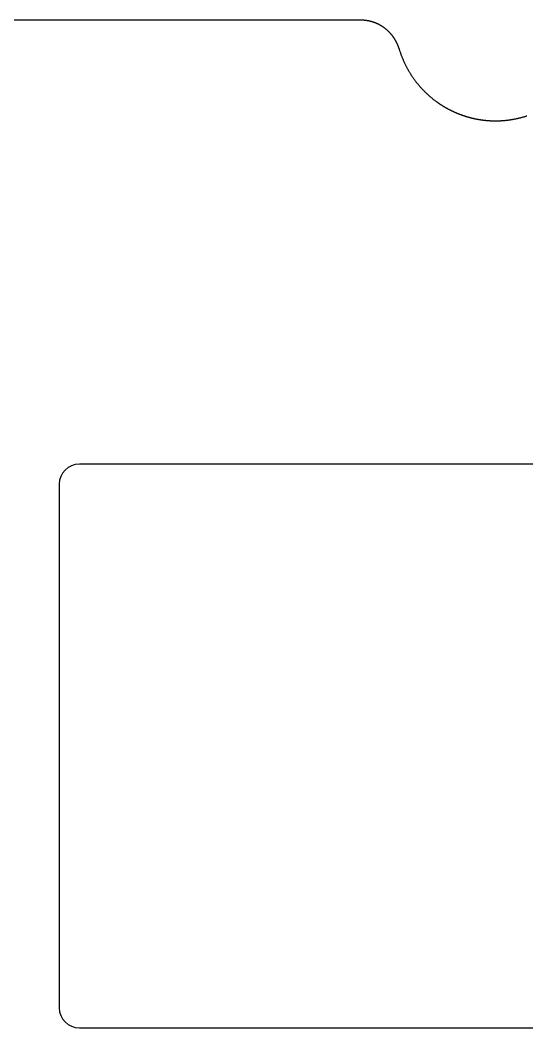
# Model space of a CAD drawing. Header units: millimetres. Extents: x -10 to 277, y -95 to 18.
# Drawn here: x 239.38 to 251.96, y -7 to 18.03 of the extents above; entities that cross this region are included whole.
import ezdxf

# ---------------------------------------------------------------- set-up
doc = ezdxf.new("R2010")
doc.units = ezdxf.units.MM
doc.header["$MEASUREMENT"] = 0
doc.layers.get('0').update_dxf_attribs({"linetype": 'CONTINUOUS'})
doc.layers.add('Edge.Cuts', color=53, linetype='CONTINUOUS')

msp = doc.modelspace()

# ---------------------------------------------------------------- linework, layer by layer
msp.add_lwpolyline([(240.35, 6.5), (240.35, -6.5, 0.414212391), (240.85, -7), (254.45, -7, 0.414213562), (254.95, -6.5), (254.95, 6.5, 0.414213562), (254.45, 7), (240.85, 7, 0.414212391)], format="xyb", close=True)
at = {"layer": 'Edge.Cuts', "linetype": 'Continuous'}
for p, q in [((247.8334, 18.026), (228.675, 18.026)), ((247.83551, 18.025998), (247.8334, 18.026)), ((247.840006, 18.025978), (247.83551, 18.025998)), ((247.844498, 18.025939), (247.840006, 18.025978)), ((247.848991, 18.02588), (247.844498, 18.025939)), ((247.85348, 18.0258), (247.848991, 18.02588)), ((247.857971, 18.025701), (247.85348, 18.0258)), ((247.862457, 18.025581), (247.857971, 18.025701)), ((247.866944, 18.025442), (247.862457, 18.025581)), ((247.871426, 18.025283), (247.866944, 18.025442)), ((247.87591, 18.025103), (247.871426, 18.025283)), ((247.880389, 18.024904), (247.87591, 18.025103)), ((247.884868, 18.024685), (247.880389, 18.024904)), ((247.889344, 18.024446), (247.884868, 18.024685)), ((247.893819, 18.024186), (247.889344, 18.024446)), ((247.898291, 18.023907), (247.893819, 18.024186)), ((247.902762, 18.023608), (247.898291, 18.023907)), ((247.907229, 18.023289), (247.902762, 18.023608)), ((247.911696, 18.022951), (247.907229, 18.023289)), ((247.916159, 18.022592), (247.911696, 18.022951)), ((247.920621, 18.022213), (247.916159, 18.022592)), ((247.925079, 18.021815), (247.920621, 18.022213)), ((247.929536, 18.021396), (247.925079, 18.021815)), ((247.933989, 18.020958), (247.929536, 18.021396)), ((247.938441, 18.0205), (247.933989, 18.020958)), ((247.942888, 18.020022), (247.938441, 18.0205)), ((247.947335, 18.019524), (247.942888, 18.020022)), ((247.951777, 18.019007), (247.947335, 18.019524)), ((247.956218, 18.018469), (247.951777, 18.019007)), ((247.960654, 18.017912), (247.956218, 18.018469)), ((247.965089, 18.017335), (247.960654, 18.017912)), ((247.969519, 18.016738), (247.965089, 18.017335)), ((247.973948, 18.016122), (247.969519, 18.016738)), ((247.978371, 18.015485), (247.973948, 18.016122)), ((247.982794, 18.014829), (247.978371, 18.015485)), ((247.987211, 18.014153), (247.982794, 18.014829)), ((247.991626, 18.013458), (247.987211, 18.014153)), ((247.996036, 18.012743), (247.991626, 18.013458)), ((248.000445, 18.012007), (247.996036, 18.012743)), ((248.004848, 18.011253), (248.000445, 18.012007)), ((248.009249, 18.010478), (248.004848, 18.011253)), ((248.013645, 18.009684), (248.009249, 18.010478)), ((248.018038, 18.008871), (248.013645, 18.009684)), ((248.022426, 18.008037), (248.018038, 18.008871)), ((248.026812, 18.007184), (248.022426, 18.008037)), ((248.031192, 18.006312), (248.026812, 18.007184)), ((248.03557, 18.00542), (248.031192, 18.006312)), ((248.039941, 18.004508), (248.03557, 18.00542)), ((248.044311, 18.003576), (248.039941, 18.004508)), ((248.048674, 18.002626), (248.044311, 18.003576)), ((248.053034, 18.001655), (248.048674, 18.002626)), ((248.057388, 18.000666), (248.053034, 18.001655)), ((248.06174, 17.999656), (248.057388, 18.000666)), ((248.066085, 17.998627), (248.06174, 17.999656)), ((248.070427, 17.997579), (248.066085, 17.998627)), ((248.074763, 17.996511), (248.070427, 17.997579)), ((248.079095, 17.995424), (248.074763, 17.996511)), ((248.083421, 17.994317), (248.079095, 17.995424)), ((248.087744, 17.993191), (248.083421, 17.994317)), ((248.09206, 17.992046), (248.087744, 17.993191)), ((248.096372, 17.990881), (248.09206, 17.992046)), ((248.100678, 17.989697), (248.096372, 17.990881)), ((248.10498, 17.988494), (248.100678, 17.989697)), ((248.109275, 17.987271), (248.10498, 17.988494)), ((248.113566, 17.986029), (248.109275, 17.987271)), ((248.11785, 17.984768), (248.113566, 17.986029)), ((248.12213, 17.983488), (248.11785, 17.984768)), ((248.126403, 17.982188), (248.12213, 17.983488)), ((248.130672, 17.980869), (248.126403, 17.982188)), ((248.134933, 17.979532), (248.130672, 17.980869)), ((248.13919, 17.978175), (248.134933, 17.979532)), ((248.143439, 17.976799), (248.13919, 17.978175)), ((248.147684, 17.975403), (248.143439, 17.976799)), ((248.151921, 17.973989), (248.147684, 17.975403)), ((248.156153, 17.972556), (248.151921, 17.973989)), ((248.160378, 17.971104), (248.156153, 17.972556)), ((248.164598, 17.969632), (248.160378, 17.971104)), ((248.16881, 17.968143), (248.164598, 17.969632)), ((248.173016, 17.966633), (248.16881, 17.968143)), ((248.177215, 17.965105), (248.173016, 17.966633)), ((248.181409, 17.963558), (248.177215, 17.965105)), ((248.185594, 17.961993), (248.181409, 17.963558)), ((248.189773, 17.960408), (248.185594, 17.961993)), ((248.193945, 17.958805), (248.189773, 17.960408)), ((248.198111, 17.957183), (248.193945, 17.958805)), ((248.202268, 17.955543), (248.198111, 17.957183)), ((248.206419, 17.953883), (248.202268, 17.955543)), ((248.210562, 17.952205), (248.206419, 17.953883)), ((248.214699, 17.950508), (248.210562, 17.952205)), ((248.218827, 17.948794), (248.214699, 17.950508)), ((248.222949, 17.94706), (248.218827, 17.948794)), ((248.227062, 17.945307), (248.222949, 17.94706)), ((248.231169, 17.943536), (248.227062, 17.945307)), ((248.235266, 17.941748), (248.231169, 17.943536)), ((248.239357, 17.93994), (248.235266, 17.941748)), ((248.243439, 17.938114), (248.239357, 17.93994)), ((248.247514, 17.936269), (248.243439, 17.938114)), ((248.25158, 17.934407), (248.247514, 17.936269)), ((248.255639, 17.932526), (248.25158, 17.934407)), ((248.259688, 17.930627), (248.255639, 17.932526)), ((248.26373, 17.928709), (248.259688, 17.930627)), ((248.267763, 17.926774), (248.26373, 17.928709)), ((248.271788, 17.92482), (248.267763, 17.926774)), ((248.275804, 17.922849), (248.271788, 17.92482)), ((248.279811, 17.920859), (248.275804, 17.922849)), ((248.28381, 17.918852), (248.279811, 17.920859)), ((248.2878, 17.916826), (248.28381, 17.918852)), ((248.29178, 17.914782), (248.2878, 17.916826)), ((248.295753, 17.912721), (248.29178, 17.914782)), ((248.299715, 17.910642), (248.295753, 17.912721)), ((248.303669, 17.908545), (248.299715, 17.910642)), ((248.307613, 17.90643), (248.303669, 17.908545)), ((248.311548, 17.904297), (248.307613, 17.90643)), ((248.315474, 17.902147), (248.311548, 17.904297)), ((248.31939, 17.899979), (248.315474, 17.902147)), ((248.323296, 17.897794), (248.31939, 17.899979)), ((248.327194, 17.895591), (248.323296, 17.897794)), ((248.33108, 17.893371), (248.327194, 17.895591)), ((248.334958, 17.891133), (248.33108, 17.893371)), ((248.338825, 17.888878), (248.334958, 17.891133)), ((248.342683, 17.886606), (248.338825, 17.888878)), ((248.34653, 17.884316), (248.342683, 17.886606)), ((248.350367, 17.882009), (248.34653, 17.884316)), ((248.354194, 17.879685), (248.350367, 17.882009)), ((248.358011, 17.877344), (248.354194, 17.879685)), ((248.361817, 17.874986), (248.358011, 17.877344)), ((248.365613, 17.87261), (248.361817, 17.874986)), ((248.369398, 17.870218), (248.365613, 17.87261)), ((248.373172, 17.867809), (248.369398, 17.870218)), ((248.376936, 17.865382), (248.373172, 17.867809)), ((248.380689, 17.862939), (248.376936, 17.865382)), ((248.384431, 17.86048), (248.380689, 17.862939)), ((248.388162, 17.858003), (248.384431, 17.86048)), ((248.391882, 17.85551), (248.388162, 17.858003)), ((248.395591, 17.853), (248.391882, 17.85551)), ((248.399289, 17.850474), (248.395591, 17.853)), ((248.402975, 17.847931), (248.399289, 17.850474)), ((248.40665, 17.845372), (248.402975, 17.847931)), ((248.410314, 17.842796), (248.40665, 17.845372)), ((248.413966, 17.840204), (248.410314, 17.842796)), ((248.417606, 17.837595), (248.413966, 17.840204)), ((248.421235, 17.834971), (248.417606, 17.837595)), ((248.424852, 17.83233), (248.421235, 17.834971)), ((248.428457, 17.829673), (248.424852, 17.83233)), ((248.435632, 17.824311), (248.428457, 17.829673)), ((248.442758, 17.818886), (248.435632, 17.824311)), ((248.449835, 17.813397), (248.442758, 17.818886)), ((248.456863, 17.807845), (248.449835, 17.813397)), ((248.46384, 17.802231), (248.456863, 17.807845)), ((248.470767, 17.796555), (248.46384, 17.802231)), ((248.477643, 17.790818), (248.470767, 17.796555)), ((248.484466, 17.78502), (248.477643, 17.790818)), ((248.491238, 17.779161), (248.484466, 17.78502)), ((248.497956, 17.773243), (248.491238, 17.779161)), ((248.50462, 17.767265), (248.497956, 17.773243)), ((248.51123, 17.761228), (248.50462, 17.767265)), ((248.517786, 17.755134), (248.51123, 17.761228)), ((248.524286, 17.748981), (248.517786, 17.755134)), ((248.53073, 17.742771), (248.524286, 17.748981)), ((248.537118, 17.736505), (248.53073, 17.742771)), ((248.543449, 17.730182), (248.537118, 17.736505)), ((248.549723, 17.723804), (248.543449, 17.730182)), ((248.555938, 17.71737), (248.549723, 17.723804)), ((248.562095, 17.710882), (248.555938, 17.71737)), ((248.568194, 17.70434), (248.562095, 17.710882)), ((248.574232, 17.697744), (248.568194, 17.70434)), ((248.580211, 17.691096), (248.574232, 17.697744)), ((248.58613, 17.684395), (248.580211, 17.691096)), ((248.591987, 17.677642), (248.58613, 17.684395)), ((248.597783, 17.670838), (248.591987, 17.677642)), ((248.603518, 17.663983), (248.597783, 17.670838)), ((248.60919, 17.657078), (248.603518, 17.663983)), ((248.614799, 17.650124), (248.60919, 17.657078)), ((248.620346, 17.64312), (248.614799, 17.650124)), ((248.625828, 17.636068), (248.620346, 17.64312)), ((248.631247, 17.628968), (248.625828, 17.636068)), ((248.636602, 17.62182), (248.631247, 17.628968)), ((248.641891, 17.614626), (248.636602, 17.62182)), ((248.647116, 17.607385), (248.641891, 17.614626)), ((248.652275, 17.600098), (248.647116, 17.607385)), ((248.657368, 17.592766), (248.652275, 17.600098)), ((248.662395, 17.58539), (248.657368, 17.592766)), ((248.667355, 17.577969), (248.662395, 17.58539)), ((248.672248, 17.570505), (248.667355, 17.577969)), ((248.677074, 17.562997), (248.672248, 17.570505)), ((248.681832, 17.555447), (248.677074, 17.562997)), ((248.686522, 17.547856), (248.681832, 17.555447)), ((248.691144, 17.540222), (248.686522, 17.547856)), ((248.695697, 17.532548), (248.691144, 17.540222)), ((248.700181, 17.524833), (248.695697, 17.532548)), ((248.704596, 17.517079), (248.700181, 17.524833)), ((248.708941, 17.509285), (248.704596, 17.517079)), ((248.713217, 17.501452), (248.708941, 17.509285)), ((248.717422, 17.493581), (248.713217, 17.501452)), ((248.721557, 17.485672), (248.717422, 17.493581)), ((248.725621, 17.477725), (248.721557, 17.485672)), ((248.729615, 17.469742), (248.725621, 17.477725)), ((248.733537, 17.461723), (248.729615, 17.469742)), ((248.737387, 17.453668), (248.733537, 17.461723)), ((248.741166, 17.445577), (248.737387, 17.453668)), ((248.744873, 17.437452), (248.741166, 17.445577)), ((248.748508, 17.429292), (248.744873, 17.437452)), ((248.752071, 17.421098), (248.748508, 17.429292)), ((248.755561, 17.412871), (248.752071, 17.421098)), ((248.758978, 17.40461), (248.755561, 17.412871)), ((248.762322, 17.396318), (248.758978, 17.40461)), ((248.765592, 17.387993), (248.762322, 17.396318)), ((248.76879, 17.379637), (248.765592, 17.387993)), ((248.771913, 17.371249), (248.76879, 17.379637)), ((248.774963, 17.362831), (248.771913, 17.371249)), ((248.777939, 17.354382), (248.774963, 17.362831)), ((248.78084, 17.345904), (248.777939, 17.354382)), ((248.783667, 17.337396), (248.78084, 17.345904)), ((248.78642, 17.328859), (248.783667, 17.337396)), ((248.789097, 17.320294), (248.78642, 17.328859)), ((248.7917, 17.3117), (248.789097, 17.320294)), ((248.7917, 17.3117), (248.795797, 17.298099)), ((248.795797, 17.298099), (248.799969, 17.284525)), ((248.799969, 17.284525), (248.804216, 17.270981)), ((248.804216, 17.270981), (248.808538, 17.257464)), ((248.808538, 17.257464), (248.812934, 17.243977)), ((248.812934, 17.243977), (248.817406, 17.230519)), ((248.817406, 17.230519), (248.821951, 17.21709)), ((248.821951, 17.21709), (248.826571, 17.203691)), ((248.826571, 17.203691), (248.831265, 17.190321)), ((248.831265, 17.190321), (248.836033, 17.176982)), ((248.836033, 17.176982), (248.840875, 17.163674)), ((248.840875, 17.163674), (248.845792, 17.150396)), ((248.845792, 17.150396), (248.850781, 17.137149)), ((248.850781, 17.137149), (248.855845, 17.123934)), ((248.855845, 17.123934), (248.860982, 17.11075)), ((248.860982, 17.11075), (248.866192, 17.097598)), ((248.866192, 17.097598), (248.871476, 17.084479)), ((248.871476, 17.084479), (248.876832, 17.071391)), ((248.876832, 17.071391), (248.882262, 17.058337)), ((248.882262, 17.058337), (248.887765, 17.045315)), ((248.887765, 17.045315), (248.89334, 17.032327)), ((248.89334, 17.032327), (248.898987, 17.019373)), ((248.898987, 17.019373), (248.904708, 17.006452)), ((248.904708, 17.006452), (248.9105, 16.993566)), ((248.9105, 16.993566), (248.916365, 16.980714)), ((248.916365, 16.980714), (248.922301, 16.967897)), ((248.922301, 16.967897), (248.92831, 16.955115)), ((248.92831, 16.955115), (248.93439, 16.942369)), ((248.93439, 16.942369), (248.940541, 16.929658)), ((248.940541, 16.929658), (248.946764, 16.916984)), ((248.946764, 16.916984), (248.953058, 16.904346)), ((248.953058, 16.904346), (248.959423, 16.891744)), ((248.959423, 16.891744), (248.965859, 16.87918)), ((248.965859, 16.87918), (248.972366, 16.866652)), ((248.972366, 16.866652), (248.978944, 16.854163)), ((248.978944, 16.854163), (248.985591, 16.841712)), ((248.985591, 16.841712), (248.992309, 16.829298)), ((248.992309, 16.829298), (248.999097, 16.816924)), ((248.999097, 16.816924), (249.005955, 16.804588)), ((249.005955, 16.804588), (249.012882, 16.792292)), ((249.012882, 16.792292), (249.019879, 16.780035)), ((249.019879, 16.780035), (249.026945, 16.767818)), ((249.026945, 16.767818), (249.03408, 16.755641)), ((249.03408, 16.755641), (249.041284, 16.743505)), ((249.041284, 16.743505), (249.048557, 16.73141)), ((249.048557, 16.73141), (249.055898, 16.719356)), ((249.055898, 16.719356), (249.063308, 16.707344)), ((249.063308, 16.707344), (249.070785, 16.695374)), ((249.070785, 16.695374), (249.078331, 16.683446)), ((249.078331, 16.683446), (249.085944, 16.67156)), ((249.085944, 16.67156), (249.093625, 16.659718)), ((249.093625, 16.659718), (249.101372, 16.647918)), ((249.101372, 16.647918), (249.109187, 16.636163)), ((249.109187, 16.636163), (249.117069, 16.624451)), ((249.117069, 16.624451), (249.125017, 16.612783)), ((249.125017, 16.612783), (249.133032, 16.601161)), ((249.133032, 16.601161), (249.141113, 16.589583)), ((249.141113, 16.589583), (249.149259, 16.578051)), ((249.149259, 16.578051), (249.157471, 16.566564)), ((249.157471, 16.566564), (249.165749, 16.555123)), ((249.165749, 16.555123), (249.174092, 16.543729)), ((249.174092, 16.543729), (249.182499, 16.532381)), ((249.182499, 16.532381), (249.190972, 16.521081)), ((249.190972, 16.521081), (249.199508, 16.509827)), ((249.199508, 16.509827), (249.208109, 16.498622)), ((249.208109, 16.498622), (249.216774, 16.487465)), ((249.216774, 16.487465), (249.225502, 16.476356)), ((249.225502, 16.476356), (249.234294, 16.465296)), ((249.234294, 16.465296), (249.243149, 16.454285)), ((249.243149, 16.454285), (249.252066, 16.443324)), ((249.252066, 16.443324), (249.261046, 16.432413)), ((249.261046, 16.432413), (249.270089, 16.421551)), ((249.270089, 16.421551), (249.279193, 16.410741)), ((249.279193, 16.410741), (249.288359, 16.399981)), ((249.288359, 16.399981), (249.297586, 16.389272)), ((249.297586, 16.389272), (249.306875, 16.378615)), ((249.306875, 16.378615), (249.316224, 16.36801)), ((249.316224, 16.36801), (249.325634, 16.357458)), ((249.325634, 16.357458), (249.335104, 16.346958)), ((249.335104, 16.346958), (249.344634, 16.336511)), ((249.344634, 16.336511), (249.354224, 16.326117)), ((249.354224, 16.326117), (249.363873, 16.315777)), ((249.363873, 16.315777), (249.37358, 16.305491)), ((249.37358, 16.305491), (249.383347, 16.295259)), ((249.383347, 16.295259), (249.393172, 16.285082)), ((249.393172, 16.285082), (249.403055, 16.27496)), ((249.403055, 16.27496), (249.412995, 16.264894)), ((249.412995, 16.264894), (249.422993, 16.254883)), ((249.422993, 16.254883), (249.433048, 16.244928)), ((249.433048, 16.244928), (249.44316, 16.23503)), ((249.44316, 16.23503), (249.453328, 16.225188)), ((249.453328, 16.225188), (249.463552, 16.215404)), ((249.463552, 16.215404), (249.473832, 16.205677)), ((249.473832, 16.205677), (249.484168, 16.196007)), ((249.484168, 16.196007), (249.494558, 16.186396)), ((249.494558, 16.186396), (249.505003, 16.176843)), ((249.505003, 16.176843), (249.515502, 16.167349)), ((249.515502, 16.167349), (249.526055, 16.157914)), ((249.526055, 16.157914), (249.536662, 16.148538)), ((249.536662, 16.148538), (249.547322, 16.139222)), ((249.547322, 16.139222), (249.558035, 16.129966)), ((249.558035, 16.129966), (249.5688, 16.12077)), ((249.5688, 16.12077), (249.579617, 16.111635)), ((249.579617, 16.111635), (249.590487, 16.102561)), ((249.590487, 16.102561), (249.601407, 16.093549)), ((249.601407, 16.093549), (249.612379, 16.084598)), ((249.612379, 16.084598), (249.623401, 16.075708)), ((249.623401, 16.075708), (249.634474, 16.066882)), ((249.634474, 16.066882), (249.645597, 16.058117)), ((249.645597, 16.058117), (249.656769, 16.049415)), ((249.656769, 16.049415), (249.66799, 16.040777)), ((249.66799, 16.040777), (249.67926, 16.032202)), ((249.67926, 16.032202), (249.690578, 16.023691)), ((249.690578, 16.023691), (249.696255, 16.019459)), ((249.696255, 16.019459), (249.701944, 16.015243)), ((249.701944, 16.015243), (249.707645, 16.011044)), ((249.707645, 16.011044), (249.713358, 16.006861)), ((249.713358, 16.006861), (249.719082, 16.002693)), ((249.719082, 16.002693), (249.724819, 15.998542)), ((249.724819, 15.998542), (249.730567, 15.994407)), ((249.730567, 15.994407), (249.736327, 15.990289)), ((249.736327, 15.990289), (249.742098, 15.986187)), ((249.742098, 15.986187), (249.747881, 15.982101)), ((249.747881, 15.982101), (249.753675, 15.978031)), ((249.753675, 15.978031), (249.759481, 15.973978)), ((249.759481, 15.973978), (249.765298, 15.969941)), ((249.765298, 15.969941), (249.771126, 15.965921)), ((249.771126, 15.965921), (249.776966, 15.961917)), ((249.776966, 15.961917), (249.782817, 15.95793)), ((249.782817, 15.95793), (249.788679, 15.953959)), ((249.788679, 15.953959), (249.794553, 15.950005)), ((249.794553, 15.950005), (249.800437, 15.946068)), ((249.800437, 15.946068), (249.806333, 15.942147)), ((249.806333, 15.942147), (249.812239, 15.938243)), ((249.812239, 15.938243), (249.818157, 15.934356)), ((249.818157, 15.934356), (249.824085, 15.930485)), ((249.824085, 15.930485), (249.830024, 15.926631)), ((249.830024, 15.926631), (249.835974, 15.922795)), ((249.835974, 15.922795), (249.841935, 15.918975)), ((249.841935, 15.918975), (249.847906, 15.915172)), ((249.847906, 15.915172), (249.853889, 15.911386)), ((249.853889, 15.911386), (249.859881, 15.907617)), ((249.859881, 15.907617), (249.865884, 15.903864)), ((249.865884, 15.903864), (249.871898, 15.900129)), ((249.871898, 15.900129), (249.877922, 15.896411)), ((249.877922, 15.896411), (249.883956, 15.89271)), ((249.883956, 15.89271), (249.890001, 15.889026)), ((249.890001, 15.889026), (249.896056, 15.88536)), ((249.896056, 15.88536), (249.902121, 15.88171)), ((249.902121, 15.88171), (249.908197, 15.878078)), ((249.908197, 15.878078), (249.914282, 15.874463)), ((249.914282, 15.874463), (249.920378, 15.870866)), ((249.920378, 15.870866), (249.926484, 15.867285)), ((249.926484, 15.867285), (249.932599, 15.863722)), ((249.932599, 15.863722), (249.938725, 15.860177)), ((249.938725, 15.860177), (249.94486, 15.856649)), ((249.94486, 15.856649), (249.951005, 15.853138)), ((249.951005, 15.853138), (249.95716, 15.849644)), ((249.95716, 15.849644), (249.963325, 15.846169)), ((249.963325, 15.846169), (249.969499, 15.84271)), ((249.969499, 15.84271), (249.975683, 15.839269)), ((249.975683, 15.839269), (249.981876, 15.835846)), ((249.981876, 15.835846), (249.988079, 15.832441)), ((249.988079, 15.832441), (249.994291, 15.829053)), ((249.994291, 15.829053), (250.000513, 15.825683)), ((250.000513, 15.825683), (250.006744, 15.82233)), ((250.006744, 15.82233), (250.012985, 15.818995)), ((250.012985, 15.818995), (250.019234, 15.815678)), ((250.019234, 15.815678), (250.025493, 15.812379)), ((250.025493, 15.812379), (250.031761, 15.809097)), ((250.031761, 15.809097), (250.038038, 15.805834)), ((250.038038, 15.805834), (250.044324, 15.802588)), ((250.044324, 15.802588), (250.050619, 15.79936)), ((250.050619, 15.79936), (250.056922, 15.79615)), ((250.056922, 15.79615), (250.063235, 15.792958)), ((250.063235, 15.792958), (250.069557, 15.789784)), ((250.069557, 15.789784), (250.075887, 15.786627)), ((250.075887, 15.786627), (250.082226, 15.78349)), ((250.082226, 15.78349), (250.088574, 15.780369)), ((250.088574, 15.780369), (250.09493, 15.777267)), ((250.09493, 15.777267), (250.101295, 15.774183)), ((250.101295, 15.774183), (250.107668, 15.771118)), ((250.107668, 15.771118), (250.11405, 15.76807)), ((250.11405, 15.76807), (250.12044, 15.76504)), ((250.12044, 15.76504), (250.126839, 15.762029)), ((250.126839, 15.762029), (250.133245, 15.759036)), ((250.133245, 15.759036), (250.139661, 15.756061)), ((250.139661, 15.756061), (250.146083, 15.753104)), ((250.146083, 15.753104), (250.152515, 15.750166)), ((250.152515, 15.750166), (250.158954, 15.747246)), ((250.158954, 15.747246), (250.165402, 15.744344)), ((250.165402, 15.744344), (250.171857, 15.741461)), ((250.171857, 15.741461), (250.178321, 15.738596)), ((250.178321, 15.738596), (250.184792, 15.735749)), ((250.184792, 15.735749), (250.191271, 15.732921)), ((250.191271, 15.732921), (250.197757, 15.730111)), ((250.197757, 15.730111), (250.204253, 15.72732)), ((250.204253, 15.72732), (250.210754, 15.724547)), ((250.210754, 15.724547), (250.217265, 15.721793)), ((250.217265, 15.721793), (250.223781, 15.719057)), ((250.223781, 15.719057), (250.230307, 15.71634)), ((250.230307, 15.71634), (250.236839, 15.713641)), ((250.236839, 15.713641), (250.243379, 15.710961)), ((250.243379, 15.710961), (250.249925, 15.7083)), ((250.249925, 15.7083), (250.25648, 15.705656)), ((250.25648, 15.705656), (250.263041, 15.703033)), ((250.263041, 15.703033), (250.269611, 15.700427)), ((250.269611, 15.700427), (250.276186, 15.69784)), ((250.276186, 15.69784), (250.28277, 15.695272)), ((250.28277, 15.695272), (250.289359, 15.692723)), ((250.289359, 15.692723), (250.295957, 15.690192)), ((250.295957, 15.690192), (250.30256, 15.68768)), ((250.30256, 15.68768), (250.309172, 15.685187)), ((250.309172, 15.685187), (250.315789, 15.682713)), ((250.315789, 15.682713), (250.322414, 15.680257)), ((250.322414, 15.680257), (250.329045, 15.677821)), ((250.329045, 15.677821), (250.335684, 15.675403)), ((250.335684, 15.675403), (250.342328, 15.673004)), ((250.342328, 15.673004), (250.34898, 15.670624)), ((250.34898, 15.670624), (250.355637, 15.668263)), ((250.355637, 15.668263), (250.362301, 15.66592)), ((250.362301, 15.66592), (250.368971, 15.663597)), ((250.368971, 15.663597), (250.375649, 15.661293)), ((250.375649, 15.661293), (250.382332, 15.659008)), ((250.382332, 15.659008), (250.389022, 15.656741)), ((250.389022, 15.656741), (250.395717, 15.654494)), ((250.395717, 15.654494), (250.40242, 15.652266)), ((250.40242, 15.652266), (250.409128, 15.650057)), ((250.409128, 15.650057), (250.415843, 15.647867)), ((250.415843, 15.647867), (250.422562, 15.645696)), ((250.422562, 15.645696), (250.429289, 15.643544)), ((250.429289, 15.643544), (250.436021, 15.641411)), ((250.436021, 15.641411), (250.44276, 15.639297)), ((250.44276, 15.639297), (250.449503, 15.637203)), ((250.449503, 15.637203), (250.456253, 15.635127)), ((250.456253, 15.635127), (250.463008, 15.633071)), ((250.463008, 15.633071), (250.46977, 15.631034)), ((250.46977, 15.631034), (250.476536, 15.629016)), ((250.476536, 15.629016), (250.483309, 15.627017)), ((250.483309, 15.627017), (250.490086, 15.625038)), ((250.490086, 15.625038), (250.496871, 15.623078)), ((250.496871, 15.623078), (250.503659, 15.621137)), ((250.503659, 15.621137), (250.510454, 15.619215)), ((250.510454, 15.619215), (250.517253, 15.617313)), ((250.517253, 15.617313), (250.524058, 15.61543)), ((250.524058, 15.61543), (250.530868, 15.613566)), ((250.530868, 15.613566), (250.537684, 15.611722)), ((250.537684, 15.611722), (250.544504, 15.609897)), ((250.544504, 15.609897), (250.55133, 15.608091)), ((250.55133, 15.608091), (250.55816, 15.606305)), ((250.55816, 15.606305), (250.564996, 15.604537)), ((250.564996, 15.604537), (250.571836, 15.60279)), ((250.571836, 15.60279), (250.578683, 15.601062)), ((250.578683, 15.601062), (250.585532, 15.599353)), ((250.585532, 15.599353), (250.592388, 15.597663)), ((250.592388, 15.597663), (250.599248, 15.595994)), ((250.599248, 15.595994), (250.606113, 15.594343)), ((250.606113, 15.594343), (250.612982, 15.592712)), ((250.612982, 15.592712), (250.619857, 15.5911)), ((250.619857, 15.5911), (250.626735, 15.589508)), ((250.626735, 15.589508), (250.633619, 15.587935)), ((250.633619, 15.587935), (250.640505, 15.586382)), ((250.640505, 15.586382), (250.647399, 15.584849)), ((250.647399, 15.584849), (250.654294, 15.583335)), ((250.654294, 15.583335), (250.661196, 15.58184)), ((250.661196, 15.58184), (250.6681, 15.580365)), ((250.6681, 15.580365), (250.675011, 15.578909)), ((250.675011, 15.578909), (250.681924, 15.577474)), ((250.681924, 15.577474), (250.688843, 15.576057)), ((250.688843, 15.576057), (250.695764, 15.574661)), ((250.695764, 15.574661), (250.702691, 15.573283)), ((250.702691, 15.573283), (250.70962, 15.571926)), ((250.70962, 15.571926), (250.716555, 15.570588)), ((250.716555, 15.570588), (250.723492, 15.569269)), ((250.723492, 15.569269), (250.730435, 15.567971)), ((250.730435, 15.567971), (250.73738, 15.566692)), ((250.73738, 15.566692), (250.744331, 15.565432)), ((250.744331, 15.565432), (250.751283, 15.564192)), ((250.751283, 15.564192), (250.758242, 15.562972)), ((250.758242, 15.562972), (250.765202, 15.561772)), ((250.765202, 15.561772), (250.772167, 15.560591)), ((250.772167, 15.560591), (250.779134, 15.55943)), ((250.779134, 15.55943), (250.786107, 15.558288)), ((250.786107, 15.558288), (250.793081, 15.557167)), ((250.793081, 15.557167), (250.800061, 15.556065)), ((250.800061, 15.556065), (250.807042, 15.554983)), ((250.807042, 15.554983), (250.814029, 15.55392)), ((250.814029, 15.55392), (250.821017, 15.552877)), ((250.821017, 15.552877), (250.82801, 15.551854)), ((250.82801, 15.551854), (250.835004, 15.550851)), ((250.835004, 15.550851), (250.842004, 15.549867)), ((250.842004, 15.549867), (250.849005, 15.548904)), ((250.849005, 15.548904), (250.856011, 15.547959)), ((250.856011, 15.547959), (250.863018, 15.547035)), ((250.863018, 15.547035), (250.87003, 15.546131)), ((250.87003, 15.546131), (250.877043, 15.545246)), ((250.877043, 15.545246), (250.884061, 15.544381)), ((250.884061, 15.544381), (250.89108, 15.543536)), ((250.89108, 15.543536), (250.898104, 15.542711)), ((250.898104, 15.542711), (250.905129, 15.541905)), ((250.905129, 15.541905), (250.912158, 15.54112)), ((250.912158, 15.54112), (250.919188, 15.540354)), ((250.919188, 15.540354), (250.926224, 15.539608)), ((250.926224, 15.539608), (250.933259, 15.538882)), ((250.933259, 15.538882), (250.9403, 15.538176)), ((250.9403, 15.538176), (250.947341, 15.537489)), ((250.947341, 15.537489), (250.954386, 15.536823)), ((250.954386, 15.536823), (250.961432, 15.536176)), ((250.961432, 15.536176), (250.968483, 15.535549)), ((250.968483, 15.535549), (250.975534, 15.534942)), ((250.975534, 15.534942), (250.982589, 15.534355)), ((250.982589, 15.534355), (250.989645, 15.533788)), ((250.989645, 15.533788), (250.996705, 15.533241)), ((250.996705, 15.533241), (251.003765, 15.532713)), ((251.003765, 15.532713), (251.01083, 15.532206)), ((251.01083, 15.532206), (251.017895, 15.531718)), ((251.017895, 15.531718), (251.024964, 15.53125)), ((251.024964, 15.53125), (251.032033, 15.530803)), ((251.032033, 15.530803), (251.039106, 15.530375)), ((251.039106, 15.530375), (251.046179, 15.529967)), ((251.046179, 15.529967), (251.053257, 15.529579)), ((251.053257, 15.529579), (251.060334, 15.529211)), ((251.060334, 15.529211), (251.067415, 15.528863)), ((251.067415, 15.528863), (251.074496, 15.528535)), ((251.074496, 15.528535), (251.081582, 15.528226)), ((251.081582, 15.528226), (251.088666, 15.527938)), ((251.088666, 15.527938), (251.095755, 15.52767)), ((251.095755, 15.52767), (251.102843, 15.527422)), ((251.102843, 15.527422), (251.109936, 15.527193)), ((251.109936, 15.527193), (251.117028, 15.526985)), ((251.117028, 15.526985), (251.124123, 15.526796)), ((251.124123, 15.526796), (251.131218, 15.526628)), ((251.131218, 15.526628), (251.138317, 15.526479)), ((251.138317, 15.526479), (251.145415, 15.526351)), ((251.145415, 15.526351), (251.152517, 15.526243)), ((251.152517, 15.526243), (251.159618, 15.526154)), ((251.159618, 15.526154), (251.166723, 15.526086)), ((251.166723, 15.526086), (251.173827, 15.526037)), ((251.173827, 15.526037), (251.180935, 15.526009)), ((251.180935, 15.526009), (251.1875, 15.526)), ((251.1875, 15.526), (251.201705, 15.52604)), ((251.201705, 15.52604), (251.215904, 15.52616)), ((251.215904, 15.52616), (251.230098, 15.52636)), ((251.230098, 15.52636), (251.244286, 15.526639)), ((251.244286, 15.526639), (251.258467, 15.526999)), ((251.258467, 15.526999), (251.272641, 15.527438)), ((251.272641, 15.527438), (251.286809, 15.527957)), ((251.286809, 15.527957), (251.30097, 15.528556)), ((251.30097, 15.528556), (251.315123, 15.529234)), ((251.315123, 15.529234), (251.329268, 15.529992)), ((251.329268, 15.529992), (251.343405, 15.53083)), ((251.343405, 15.53083), (251.357534, 15.531747)), ((251.357534, 15.531747), (251.371654, 15.532744)), ((251.371654, 15.532744), (251.385765, 15.53382)), ((251.385765, 15.53382), (251.399867, 15.534976)), ((251.399867, 15.534976), (251.41396, 15.536211)), ((251.41396, 15.536211), (251.428042, 15.537526)), ((251.428042, 15.537526), (251.442114, 15.53892)), ((251.442114, 15.53892), (251.456176, 15.540393)), ((251.456176, 15.540393), (251.470227, 15.541946)), ((251.470227, 15.541946), (251.484266, 15.543577)), ((251.484266, 15.543577), (251.498294, 15.545288)), ((251.498294, 15.545288), (251.512311, 15.547078)), ((251.512311, 15.547078), (251.526315, 15.548947)), ((251.526315, 15.548947), (251.540306, 15.550895)), ((251.540306, 15.550895), (251.554285, 15.552922)), ((251.554285, 15.552922), (251.568251, 15.555028)), ((251.568251, 15.555028), (251.582203, 15.557212)), ((251.582203, 15.557212), (251.596141, 15.559475)), ((251.596141, 15.559475), (251.610065, 15.561817)), ((251.610065, 15.561817), (251.623975, 15.564238)), ((251.623975, 15.564238), (251.63787, 15.566737)), ((251.63787, 15.566737), (251.651749, 15.569315)), ((251.651749, 15.569315), (251.665613, 15.571971)), ((251.665613, 15.571971), (251.679461, 15.574706)), ((251.679461, 15.574706), (251.693293, 15.577518)), ((251.693293, 15.577518), (251.707108, 15.580409)), ((251.707108, 15.580409), (251.720906, 15.583378)), ((251.720906, 15.583378), (251.734687, 15.586426)), ((251.734687, 15.586426), (251.74845, 15.589551)), ((251.74845, 15.589551), (251.762195, 15.592754)), ((251.762195, 15.592754), (251.775921, 15.596034)), ((251.775921, 15.596034), (251.789629, 15.599393)), ((251.789629, 15.599393), (251.803317, 15.602829)), ((251.803317, 15.602829), (251.816986, 15.606343)), ((251.816986, 15.606343), (251.830635, 15.609934)), ((251.830635, 15.609934), (251.844264, 15.613602)), ((251.844264, 15.613602), (251.857872, 15.617348)), ((251.857872, 15.617348), (251.871458, 15.62117)), ((251.871458, 15.62117), (251.885024, 15.62507)), ((251.885024, 15.62507), (251.898567, 15.629047)), ((251.898567, 15.629047), (251.912088, 15.6331)), ((251.912088, 15.6331), (251.925586, 15.63723)), ((251.925586, 15.63723), (251.939062, 15.641437)), ((251.939062, 15.641437), (251.952514, 15.64572)), ((251.952514, 15.64572), (251.965942, 15.65008))]:
    msp.add_line(p, q, dxfattribs=at)

doc.saveas('drawing.dxf')
